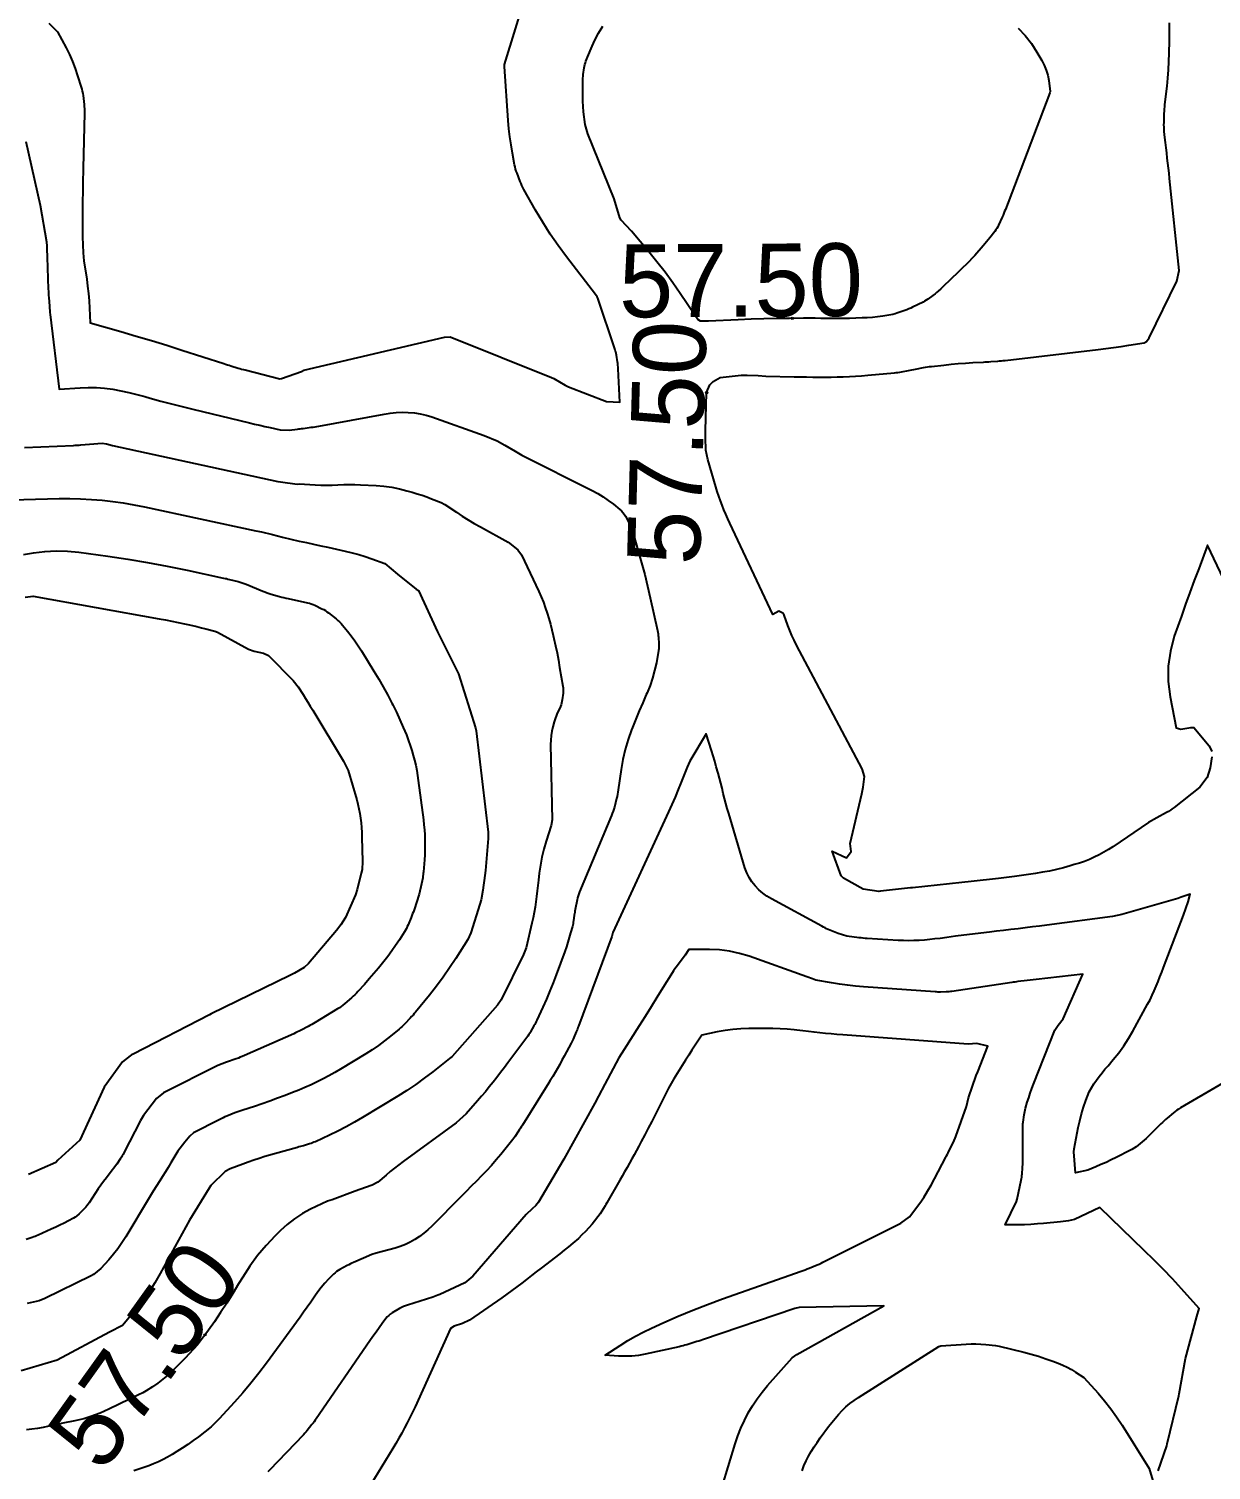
# Model space of a CAD drawing. Header units: inches. Extents: x 179221 to 180407, y 654181 to 655021.
# Drawn here: x 179903.61 to 179916.58, y 654474.97 to 654490.79 of the extents above; entities that cross this region are included whole.
import ezdxf
from ezdxf.enums import TextEntityAlignment as Align

# ---------------------------------------------------------------- set-up
doc = ezdxf.new("R2010")
doc.units = ezdxf.units.IN
doc.header["$MEASUREMENT"] = 0
doc.layers.add('1506', color=42, linetype='Continuous')
doc.layers.add('1507', color=32, linetype='Continuous')
doc.styles.add('MAVAT_HEBTXT', font='HEBTXT.shx')

# ---------------------------------------------------------------- blocks, each defined once
blk = doc.blocks.new('1507')
at = {"lineweight": 0}
blk.add_circle((0, 0), 0.025, dxfattribs=at)
at = {"lineweight": 0, "style": 'MAVAT_HEBTXT'}
blk.add_attdef('HEIGHT', text='', height=2, dxfattribs=at).set_placement((0, 0), align=Align.MIDDLE)

msp = doc.modelspace()

# ---------------------------------------------------------------- linework, layer by layer
at = {"layer": '1506', "lineweight": -3}
for points, elevation in [([(179903.826, 654490.85), (179903.921, 654490.755), (179904.016, 654490.58), (179904.051, 654490.505), (179904.084, 654490.428), (179904.113, 654490.351), (179904.14, 654490.272), (179904.18, 654490.148), (179904.187, 654490.125), (179904.193, 654490.101), (179904.197, 654490.078), (179904.201, 654490.054), (179904.212, 654489.958), (179904.214, 654489.934), (179904.216, 654489.91), (179904.217, 654489.886), (179904.217, 654489.862), (179904.203, 654489.258), (179904.202, 654489.202), (179904.2, 654489.145), (179904.199, 654489.088), (179904.198, 654489.031), (179904.197, 654488.974), (179904.196, 654488.917), (179904.196, 654488.861), (179904.196, 654488.804), (179904.195, 654488.572), (179904.195, 654488.555), (179904.195, 654488.538), (179904.196, 654488.52), (179904.196, 654488.503), (179904.201, 654488.329), (179904.211, 654488.242), (179904.241, 654488.041), (179904.251, 654487.961), (179904.26, 654487.881), (179904.267, 654487.801), (179904.272, 654487.721), (179904.28, 654487.56), (179904.616, 654487.464), (179904.784, 654487.415), (179904.952, 654487.365), (179905.119, 654487.313), (179905.285, 654487.26), (179905.747, 654487.112), (179905.766, 654487.106), (179905.785, 654487.1), (179905.805, 654487.094), (179905.824, 654487.088), (179905.902, 654487.064), (179905.922, 654487.059), (179905.941, 654487.053), (179905.961, 654487.048), (179905.98, 654487.043), (179906.361, 654486.946), (179906.377, 654486.95), (179906.597, 654487.027), (179906.624, 654487.039), (179908.168, 654487.404), (179908.229, 654487.406), (179909.342, 654486.96), (179909.366, 654486.949), (179909.492, 654486.874), (179909.528, 654486.859), (179909.945, 654486.696), (179910.09, 654486.69), (179910.073, 654487.056), (179910.072, 654487.075), (179910.071, 654487.094), (179910.068, 654487.112), (179910.066, 654487.13), (179910.053, 654487.204), (179910.05, 654487.222), (179910.046, 654487.24), (179910.041, 654487.258), (179910.035, 654487.276), (179909.85, 654487.83), (179909.843, 654487.846), (179909.825, 654487.872), (179909.506, 654488.285), (179909.414, 654488.408), (179909.327, 654488.534), (179909.245, 654488.664), (179909.166, 654488.797), (179909.039, 654489.023), (179909.028, 654489.044), (179909.017, 654489.066), (179909.007, 654489.088), (179908.998, 654489.111), (179908.963, 654489.202), (179908.955, 654489.225), (179908.948, 654489.248), (179908.942, 654489.272), (179908.937, 654489.295), (179908.913, 654489.424), (179908.898, 654489.513), (179908.885, 654489.602), (179908.875, 654489.691), (179908.867, 654489.781), (179908.824, 654490.373), (179908.827, 654490.395), (179909.069, 654491.181)], 57), ([(179903.56, 654486.19), (179904.096, 654486.215), (179904.116, 654486.216), (179904.137, 654486.217), (179904.157, 654486.218), (179904.177, 654486.22), (179904.271, 654486.227), (179904.41, 654486.238), (179904.46, 654486.232), (179904.524, 654486.213), (179906.338, 654485.818), (179906.369, 654485.813), (179906.552, 654485.789), (179906.572, 654485.791), (179906.749, 654485.781), (179906.812, 654485.778), (179906.874, 654485.777), (179906.936, 654485.778), (179906.998, 654485.781), (179907.061, 654485.784), (179907.123, 654485.785), (179907.185, 654485.784), (179907.247, 654485.782), (179907.417, 654485.773), (179907.503, 654485.766), (179907.588, 654485.755), (179907.672, 654485.738), (179907.755, 654485.717), (179907.814, 654485.7), (179907.867, 654485.684), (179907.921, 654485.667), (179907.973, 654485.649), (179908.026, 654485.629), (179908.13, 654485.589), (179908.17, 654485.565), (179908.299, 654485.48), (179908.363, 654485.439), (179908.428, 654485.398), (179908.494, 654485.359), (179908.561, 654485.322), (179908.865, 654485.154), (179908.973, 654485.068), (179909.014, 654485.014), (179909.202, 654484.612), (179909.228, 654484.554), (179909.252, 654484.495), (179909.273, 654484.435), (179909.293, 654484.374), (179909.312, 654484.313), (179909.329, 654484.252), (179909.345, 654484.19), (179909.36, 654484.128), (179909.368, 654484.095), (179909.385, 654484.016), (179909.402, 654483.937), (179909.417, 654483.858), (179909.431, 654483.778), (179909.466, 654483.571), (179909.468, 654483.552), (179909.47, 654483.534), (179909.469, 654483.515), (179909.468, 654483.496), (179909.459, 654483.421), (179909.456, 654483.403), (179909.452, 654483.385), (179909.446, 654483.367), (179909.44, 654483.35), (179909.401, 654483.264), (179909.393, 654483.243), (179909.385, 654483.223), (179909.378, 654483.202), (179909.371, 654483.181), (179909.356, 654483.127), (179909.345, 654483.078), (179909.337, 654483.029), (179909.333, 654482.98), (179909.332, 654482.93), (179909.35, 654482.105), (179909.337, 654482.042), (179909.283, 654481.869), (179909.258, 654481.783), (179909.237, 654481.695), (179909.221, 654481.607), (179909.207, 654481.518), (179909.198, 654481.442), (179909.191, 654481.383), (179909.184, 654481.324), (179909.177, 654481.265), (179909.169, 654481.205), (179909.161, 654481.146), (179909.152, 654481.088), (179909.14, 654481.029), (179909.127, 654480.971), (179909.063, 654480.7), (179909.036, 654480.626), (179908.79, 654480.13), (179908.75, 654480.07), (179908.25, 654479.507), (179908.224, 654479.485), (179908.04, 654479.339), (179907.946, 654479.268), (179907.851, 654479.199), (179907.753, 654479.134), (179907.654, 654479.072), (179907.267, 654478.837), (179907.179, 654478.786), (179907.089, 654478.736), (179906.998, 654478.689), (179906.906, 654478.644), (179906.751, 654478.572), (179906.735, 654478.565), (179906.719, 654478.558), (179906.703, 654478.552), (179906.686, 654478.547), (179906.62, 654478.528), (179906.603, 654478.523), (179906.586, 654478.519), (179906.57, 654478.514), (179906.553, 654478.509), (179906.196, 654478.408), (179906.135, 654478.389), (179906.074, 654478.37), (179906.013, 654478.349), (179905.953, 654478.327), (179905.814, 654478.274), (179905.76, 654478.245), (179905.604, 654478.091), (179905.584, 654478.062), (179905.371, 654477.712), (179905.048, 654477.124), (179904.988, 654477.022), (179904.925, 654476.923), (179904.857, 654476.828), (179904.784, 654476.735), (179904.635, 654476.553), (179904.49, 654476.48), (179903.916, 654476.175), (179903.521, 654476.056)], 58), ([(179903.289, 654485.612), (179903.94, 654485.63), (179904.058, 654485.631), (179904.175, 654485.629), (179904.293, 654485.622), (179904.41, 654485.613), (179904.527, 654485.599), (179904.643, 654485.583), (179904.759, 654485.562), (179904.875, 654485.539), (179906.097, 654485.277), (179906.158, 654485.266), (179906.281, 654485.235), (179906.389, 654485.206), (179906.574, 654485.165), (179906.652, 654485.148), (179906.731, 654485.131), (179906.81, 654485.114), (179906.888, 654485.097), (179907.079, 654485.055), (179907.153, 654485.037), (179907.226, 654485.017), (179907.298, 654484.994), (179907.369, 654484.97), (179907.512, 654484.918), (179907.65, 654484.8), (179907.855, 654484.636), (179907.882, 654484.622), (179908.09, 654484.17), (179908.31, 654483.73), (179908.32, 654483.709), (179908.507, 654483.116), (179908.515, 654483.083), (179908.646, 654481.971), (179908.648, 654481.9), (179908.616, 654481.548), (179908.61, 654481.494), (179908.604, 654481.44), (179908.596, 654481.386), (179908.588, 654481.333), (179908.569, 654481.225), (179908.555, 654481.179), (179908.457, 654480.865), (179908.424, 654480.792), (179908.291, 654480.582), (179908.223, 654480.479), (179908.153, 654480.378), (179908.079, 654480.279), (179908.002, 654480.181), (179907.85, 654479.995), (179907.836, 654479.978), (179907.822, 654479.962), (179907.807, 654479.945), (179907.792, 654479.929), (179907.733, 654479.866), (179907.718, 654479.851), (179907.702, 654479.836), (179907.686, 654479.821), (179907.669, 654479.807), (179907.574, 654479.729), (179907.509, 654479.678), (179907.442, 654479.629), (179907.373, 654479.582), (179907.303, 654479.537), (179907.027, 654479.369), (179906.964, 654479.332), (179906.9, 654479.296), (179906.835, 654479.261), (179906.77, 654479.228), (179906.703, 654479.197), (179906.636, 654479.167), (179906.568, 654479.138), (179906.5, 654479.111), (179906.42, 654479.08), (179906.336, 654479.048), (179906.252, 654479.017), (179906.167, 654478.988), (179906.082, 654478.96), (179905.956, 654478.919), (179905.934, 654478.912), (179905.912, 654478.904), (179905.89, 654478.896), (179905.868, 654478.887), (179905.78, 654478.852), (179905.758, 654478.843), (179905.737, 654478.834), (179905.715, 654478.824), (179905.694, 654478.813), (179905.412, 654478.67), (179905.372, 654478.633), (179905.318, 654478.566), (179905.243, 654478.467), (179905.165, 654478.34), (179905.135, 654478.29), (179905.105, 654478.24), (179905.074, 654478.191), (179905.043, 654478.142), (179904.971, 654478.03), (179904.914, 654477.939), (179904.67, 654477.527), (179904.628, 654477.461), (179904.584, 654477.397), (179904.536, 654477.336), (179904.485, 654477.276), (179904.398, 654477.179), (179904.315, 654477.115), (179904.292, 654477.1), (179903.782, 654476.852), (179903.72, 654476.826), (179903.587, 654476.795)], 58.5), ([(179903.549, 654485.016), (179903.656, 654485.035), (179903.781, 654485.051), (179903.905, 654485.059), (179904.03, 654485.055), (179904.155, 654485.043), (179904.473, 654484.998), (179904.692, 654484.965), (179904.909, 654484.928), (179905.126, 654484.888), (179905.343, 654484.844), (179905.742, 654484.759), (179905.759, 654484.755), (179905.775, 654484.752), (179905.791, 654484.748), (179905.807, 654484.744), (179905.904, 654484.722), (179905.99, 654484.692), (179906.175, 654484.615), (179906.197, 654484.606), (179906.22, 654484.597), (179906.242, 654484.59), (179906.266, 654484.583), (179906.358, 654484.556), (179906.382, 654484.55), (179906.405, 654484.544), (179906.429, 654484.538), (179906.452, 654484.533), (179906.664, 654484.488), (179906.685, 654484.483), (179906.705, 654484.477), (179906.725, 654484.469), (179906.745, 654484.46), (179906.823, 654484.422), (179906.842, 654484.412), (179906.86, 654484.401), (179906.878, 654484.389), (179906.896, 654484.376), (179906.978, 654484.31), (179906.997, 654484.294), (179907.015, 654484.277), (179907.032, 654484.26), (179907.049, 654484.241), (179907.102, 654484.177), (179907.143, 654484.124), (179907.183, 654484.071), (179907.22, 654484.016), (179907.256, 654483.96), (179907.393, 654483.737), (179907.445, 654483.65), (179907.495, 654483.563), (179907.544, 654483.474), (179907.591, 654483.385), (179907.6, 654483.367), (179907.641, 654483.286), (179907.679, 654483.204), (179907.715, 654483.12), (179907.749, 654483.036), (179907.773, 654482.972), (179907.792, 654482.919), (179907.81, 654482.866), (179907.825, 654482.812), (179907.839, 654482.758), (179907.851, 654482.703), (179907.862, 654482.648), (179907.872, 654482.593), (179907.88, 654482.537), (179907.936, 654482.105), (179907.942, 654482.05), (179907.947, 654481.995), (179907.951, 654481.94), (179907.953, 654481.885), (179907.953, 654481.829), (179907.953, 654481.774), (179907.95, 654481.719), (179907.947, 654481.664), (179907.936, 654481.533), (179907.935, 654481.517), (179907.933, 654481.501), (179907.93, 654481.485), (179907.928, 654481.469), (179907.915, 654481.402), (179907.889, 654481.288), (179907.833, 654481.116), (179907.826, 654481.096), (179907.818, 654481.075), (179907.81, 654481.054), (179907.802, 654481.034), (179907.768, 654480.953), (179907.759, 654480.933), (179907.749, 654480.913), (179907.739, 654480.894), (179907.727, 654480.875), (179907.672, 654480.788), (179907.631, 654480.726), (179907.589, 654480.666), (179907.546, 654480.606), (179907.501, 654480.548), (179907.443, 654480.477), (179907.393, 654480.417), (179907.342, 654480.358), (179907.289, 654480.299), (179907.217, 654480.22), (179907.2, 654480.202), (179907.183, 654480.185), (179907.165, 654480.168), (179907.146, 654480.151), (179907.072, 654480.087), (179907.053, 654480.071), (179907.034, 654480.056), (179907.014, 654480.042), (179906.993, 654480.029), (179906.749, 654479.881), (179906.73, 654479.87), (179906.711, 654479.859), (179906.691, 654479.848), (179906.672, 654479.838), (179906.593, 654479.796), (179906.574, 654479.786), (179906.554, 654479.776), (179906.534, 654479.767), (179906.514, 654479.757), (179905.971, 654479.517), (179905.949, 654479.508), (179905.927, 654479.499), (179905.906, 654479.49), (179905.883, 654479.482), (179905.774, 654479.443), (179905.681, 654479.407), (179905.085, 654479.107), (179905.007, 654479.045), (179904.865, 654478.86), (179904.83, 654478.803), (179904.648, 654478.448), (179904.64, 654478.432), (179904.631, 654478.416), (179904.622, 654478.401), (179904.612, 654478.386), (179904.572, 654478.325), (179904.488, 654478.216), (179904.457, 654478.177), (179904.426, 654478.136), (179904.396, 654478.095), (179904.368, 654478.053), (179904.268, 654477.902), (179904.256, 654477.885), (179904.244, 654477.869), (179904.231, 654477.854), (179904.16, 654477.781), (179904.13, 654477.755), (179904.113, 654477.743), (179904.096, 654477.733), (179904.04, 654477.703), (179903.994, 654477.679), (179903.947, 654477.656), (179903.901, 654477.634), (179903.853, 654477.612), (179903.708, 654477.546), (179903.692, 654477.539), (179903.676, 654477.533), (179903.66, 654477.527), (179903.644, 654477.521), (179903.578, 654477.499)], 59), ([(179903.565, 654484.547), (179903.653, 654484.559), (179905.036, 654484.312), (179905.105, 654484.299), (179905.175, 654484.286), (179905.244, 654484.271), (179905.313, 654484.257), (179905.352, 654484.248), (179905.402, 654484.237), (179905.451, 654484.225), (179905.501, 654484.213), (179905.55, 654484.201), (179905.649, 654484.175), (179905.676, 654484.163), (179906.017, 654483.979), (179906.08, 654483.957), (179906.182, 654483.933), (179906.235, 654483.907), (179906.506, 654483.633), (179906.561, 654483.564), (179906.615, 654483.48), (179906.642, 654483.437), (179906.669, 654483.395), (179906.695, 654483.353), (179906.721, 654483.31), (179907.06, 654482.75), (179907.111, 654482.646), (179907.205, 654482.326), (179907.218, 654482.276), (179907.229, 654482.225), (179907.239, 654482.174), (179907.247, 654482.122), (179907.253, 654482.071), (179907.258, 654482.019), (179907.261, 654481.967), (179907.262, 654481.915), (179907.266, 654481.649), (179907.264, 654481.561), (179907.253, 654481.52), (179907.21, 654481.341), (179907.19, 654481.281), (179907.08, 654481.033), (179907.031, 654480.951), (179906.984, 654480.89), (179906.675, 654480.526), (179906.627, 654480.483), (179906.521, 654480.42), (179906.47, 654480.396), (179905.607, 654479.974), (179905.59, 654479.965), (179904.75, 654479.533), (179904.734, 654479.525), (179904.718, 654479.515), (179904.633, 654479.447), (179904.434, 654479.172), (179904.166, 654478.589), (179903.924, 654478.37), (179903.902, 654478.343), (179903.601, 654478.213)], 59.5), ([(179917.462, 654479.652), (179916.243, 654478.943), (179916.223, 654478.93), (179916.204, 654478.918), (179916.185, 654478.904), (179916.167, 654478.889), (179916.096, 654478.829), (179916.079, 654478.814), (179916.062, 654478.799), (179916.045, 654478.783), (179916.028, 654478.767), (179915.868, 654478.607), (179915.756, 654478.516), (179915.711, 654478.487), (179915.695, 654478.478), (179915.537, 654478.399), (179915.482, 654478.372), (179915.427, 654478.345), (179915.371, 654478.321), (179915.314, 654478.297), (179915.227, 654478.261), (179915.09, 654478.23), (179915.074, 654478.46), (179915.078, 654478.494), (179915.122, 654478.727), (179915.138, 654478.802), (179915.157, 654478.877), (179915.18, 654478.95), (179915.205, 654479.023), (179915.224, 654479.072), (179915.243, 654479.119), (179915.266, 654479.164), (179915.292, 654479.207), (179915.32, 654479.248), (179915.351, 654479.289), (179915.383, 654479.328), (179915.415, 654479.367), (179915.448, 654479.406), (179915.506, 654479.474), (179915.566, 654479.547), (179915.623, 654479.624), (179915.674, 654479.703), (179915.722, 654479.785), (179915.883, 654480.081), (179915.909, 654480.13), (179915.933, 654480.179), (179915.956, 654480.229), (179915.977, 654480.279), (179915.998, 654480.33), (179916.018, 654480.381), (179916.038, 654480.433), (179916.058, 654480.484), (179916.277, 654481.058), (179916.326, 654481.204), (179916.35, 654481.29), (179916.249, 654481.255), (179916.216, 654481.243), (179915.599, 654481.067), (179915.497, 654481.042), (179914.775, 654480.948), (179914.697, 654480.939), (179914.618, 654480.929), (179914.539, 654480.919), (179914.461, 654480.909), (179914.382, 654480.9), (179914.303, 654480.89), (179914.225, 654480.881), (179914.146, 654480.872), (179914.054, 654480.862), (179913.96, 654480.85), (179913.867, 654480.839), (179913.773, 654480.827), (179913.679, 654480.814), (179913.606, 654480.804), (179913.549, 654480.797), (179913.492, 654480.79), (179913.434, 654480.785), (179913.377, 654480.781), (179913.319, 654480.779), (179913.261, 654480.778), (179913.204, 654480.779), (179913.146, 654480.782), (179912.807, 654480.802), (179912.784, 654480.803), (179912.762, 654480.805), (179912.739, 654480.808), (179912.716, 654480.81), (179912.581, 654480.829), (179912.486, 654480.858), (179912.378, 654480.902), (179912.36, 654480.91), (179912.343, 654480.918), (179912.325, 654480.927), (179912.308, 654480.936), (179911.755, 654481.236), (179911.706, 654481.266), (179911.659, 654481.3), (179911.616, 654481.338), (179911.575, 654481.379), (179911.54, 654481.424), (179911.509, 654481.472), (179911.484, 654481.523), (179911.464, 654481.577), (179911.286, 654482.174), (179911.27, 654482.229), (179911.255, 654482.284), (179911.24, 654482.34), (179911.227, 654482.395), (179911.213, 654482.451), (179911.199, 654482.506), (179911.185, 654482.562), (179911.17, 654482.617), (179911.15, 654482.687), (179911.133, 654482.747), (179911.115, 654482.806), (179911.097, 654482.866), (179911.04, 654483.05), (179910.859, 654482.747), (179910.831, 654482.684), (179910.766, 654482.519), (179910.733, 654482.437), (179910.699, 654482.355), (179910.663, 654482.274), (179910.627, 654482.194), (179910.013, 654480.869), (179910.01, 654480.853), (179910.004, 654480.824), (179909.637, 654479.84), (179909.631, 654479.824), (179909.625, 654479.808), (179909.619, 654479.793), (179909.612, 654479.777), (179909.586, 654479.714), (179909.58, 654479.698), (179909.572, 654479.682), (179909.565, 654479.667), (179909.557, 654479.652), (179909.481, 654479.509), (179909.456, 654479.465), (179909.432, 654479.42), (179909.406, 654479.376), (179909.381, 654479.332), (179909.355, 654479.288), (179909.328, 654479.245), (179909.302, 654479.201), (179909.275, 654479.158), (179909.022, 654478.752), (179909.012, 654478.737), (179909.002, 654478.721), (179908.991, 654478.705), (179908.981, 654478.689), (179908.94, 654478.626), (179908.93, 654478.611), (179908.919, 654478.596), (179908.786, 654478.431), (179908.735, 654478.371), (179908.682, 654478.311), (179908.628, 654478.253), (179908.573, 654478.196), (179908.517, 654478.139), (179908.461, 654478.083), (179908.405, 654478.026), (179908.349, 654477.97), (179908.029, 654477.646), (179907.986, 654477.606), (179907.94, 654477.567), (179907.892, 654477.532), (179907.843, 654477.499), (179907.791, 654477.47), (179907.738, 654477.444), (179907.682, 654477.423), (179907.626, 654477.404), (179907.418, 654477.347), (179907.37, 654477.332), (179907.277, 654477.294), (179907.17, 654477.246), (179907.152, 654477.238), (179907.135, 654477.23), (179907.117, 654477.221), (179907.1, 654477.212), (179907.019, 654477.169), (179907, 654477.159), (179906.983, 654477.146), (179906.966, 654477.133), (179906.95, 654477.118), (179906.896, 654477.063), (179906.855, 654477.018), (179906.815, 654476.972), (179906.778, 654476.924), (179906.743, 654476.875), (179906.699, 654476.81), (179906.661, 654476.755), (179906.622, 654476.7), (179906.583, 654476.646), (179906.213, 654476.142), (179906.129, 654476.031), (179906.043, 654475.922), (179905.953, 654475.816), (179905.862, 654475.712), (179905.696, 654475.529), (179905.607, 654475.442), (179905.468, 654475.333), (179905.41, 654475.291), (179905.35, 654475.249), (179905.29, 654475.209), (179905.229, 654475.17), (179905.178, 654475.139), (179905.129, 654475.111), (179905.079, 654475.083), (179905.028, 654475.059), (179904.976, 654475.035), (179904.923, 654475.014), (179904.869, 654474.994), (179904.815, 654474.977), (179904.76, 654474.96)], 57), ([(179916, 654474.958), (179916.092, 654475.235), (179916.097, 654475.256), (179916.225, 654475.782), (179916.228, 654475.803), (179916.297, 654476.191), (179916.424, 654476.654), (179916.45, 654476.74), (179916.253, 654476.957), (179916.154, 654477.065), (179916.053, 654477.171), (179915.95, 654477.276), (179915.846, 654477.379), (179915.36, 654477.85), (179915.08, 654477.718), (179915.015, 654477.702), (179914.928, 654477.694), (179914.742, 654477.675), (179914.673, 654477.669), (179914.603, 654477.664), (179914.533, 654477.661), (179914.464, 654477.66), (179914.32, 654477.66), (179914.444, 654477.914), (179914.451, 654477.942), (179914.495, 654478.151), (179914.499, 654478.168), (179914.501, 654478.184), (179914.503, 654478.201), (179914.505, 654478.218), (179914.51, 654478.285), (179914.511, 654478.302), (179914.512, 654478.319), (179914.512, 654478.336), (179914.513, 654478.353), (179914.512, 654478.709), (179914.512, 654478.729), (179914.513, 654478.748), (179914.515, 654478.768), (179914.517, 654478.787), (179914.527, 654478.865), (179914.53, 654478.884), (179914.534, 654478.903), (179914.538, 654478.922), (179914.543, 654478.941), (179914.562, 654479.005), (179914.578, 654479.055), (179914.594, 654479.105), (179914.612, 654479.155), (179914.631, 654479.204), (179914.864, 654479.796), (179914.902, 654479.85), (179914.956, 654479.92), (179915.17, 654480.41), (179914.661, 654480.353), (179914.562, 654480.342), (179914.46, 654480.329), (179914.443, 654480.327), (179914.426, 654480.324), (179914.409, 654480.322), (179914.392, 654480.319), (179913.733, 654480.221), (179913.718, 654480.219), (179913.703, 654480.218), (179913.687, 654480.216), (179913.672, 654480.216), (179913.611, 654480.214), (179913.596, 654480.214), (179913.581, 654480.214), (179913.566, 654480.215), (179913.551, 654480.216), (179912.764, 654480.273), (179912.676, 654480.28), (179912.589, 654480.29), (179912.502, 654480.302), (179912.415, 654480.315), (179912.242, 654480.345), (179912.204, 654480.36), (179912.143, 654480.383), (179911.511, 654480.607), (179911.404, 654480.639), (179911.296, 654480.663), (179911.186, 654480.676), (179911.075, 654480.681), (179910.85, 654480.68), (179910.809, 654480.621), (179910.723, 654480.507), (179910.709, 654480.487), (179910.695, 654480.468), (179910.682, 654480.448), (179910.669, 654480.428), (179910.564, 654480.26), (179910.499, 654480.155), (179910.434, 654480.051), (179910.368, 654479.947), (179910.303, 654479.843), (179910.14, 654479.584), (179910.082, 654479.494), (179909.926, 654479.202), (179909.856, 654479.07), (179909.818, 654478.996), (179909.476, 654478.381), (179909.431, 654478.299), (179909.199, 654477.907), (179909.171, 654477.871), (179909.131, 654477.834), (179909.065, 654477.773), (179908.479, 654477.097), (179908.392, 654477.022), (179908.115, 654476.896), (179908.096, 654476.889), (179908.077, 654476.881), (179908.058, 654476.874), (179908.038, 654476.867), (179907.76, 654476.778), (179907.738, 654476.77), (179907.716, 654476.762), (179907.695, 654476.751), (179907.675, 654476.74), (179907.593, 654476.693), (179907.573, 654476.68), (179907.555, 654476.666), (179907.539, 654476.649), (179907.524, 654476.631), (179907.484, 654476.576), (179907.45, 654476.529), (179907.416, 654476.482), (179907.382, 654476.434), (179907.349, 654476.387), (179906.761, 654475.531), (179906.75, 654475.514), (179906.738, 654475.498), (179906.725, 654475.482), (179906.713, 654475.466), (179906.662, 654475.402), (179906.649, 654475.387), (179906.635, 654475.371), (179906.622, 654475.356), (179906.247, 654474.967), (179906.23, 654474.949)], 56.5), ([(179911.849, 654479.812), (179911.772, 654479.815), (179911.693, 654479.815), (179911.507, 654479.813), (179911.42, 654479.81), (179911.333, 654479.803), (179911.247, 654479.791), (179911.161, 654479.776), (179910.99, 654479.74), (179910.918, 654479.63), (179910.882, 654479.575), (179910.847, 654479.52), (179910.811, 654479.465), (179910.777, 654479.409), (179910.684, 654479.261), (179910.627, 654479.159), (179910.478, 654478.865), (179910.441, 654478.792), (179910.403, 654478.719), (179910.365, 654478.646), (179910.327, 654478.573), (179910.301, 654478.523), (179910.275, 654478.476), (179910.25, 654478.429), (179910.224, 654478.382), (179910.197, 654478.335), (179910.171, 654478.288), (179910.144, 654478.242), (179910.117, 654478.195), (179910.091, 654478.149), (179909.948, 654477.9), (179909.939, 654477.884), (179909.93, 654477.869), (179909.874, 654477.78), (179909.786, 654477.667), (179909.751, 654477.626), (179909.714, 654477.586), (179909.676, 654477.548), (179909.636, 654477.511), (179909.577, 654477.459), (179909.529, 654477.419), (179909.481, 654477.38), (179909.432, 654477.342), (179909.228, 654477.185), (179909.175, 654477.143), (179909.121, 654477.102), (179909.068, 654477.06), (179909.015, 654477.019), (179908.961, 654476.978), (179908.908, 654476.937), (179908.853, 654476.897), (179908.798, 654476.858), (179908.443, 654476.612), (179908.366, 654476.578), (179908.273, 654476.547), (179908.232, 654476.522), (179907.844, 654475.663), (179907.816, 654475.604), (179907.788, 654475.545), (179907.759, 654475.487), (179907.729, 654475.43), (179907.698, 654475.373), (179907.667, 654475.316), (179907.634, 654475.26), (179907.601, 654475.205), (179907.277, 654474.677)], 56), ([(179911.141, 654474.547), (179911.357, 654475.255), (179911.387, 654475.343), (179911.42, 654475.428), (179911.458, 654475.512), (179911.5, 654475.594), (179911.547, 654475.674), (179911.597, 654475.751), (179911.653, 654475.824), (179911.712, 654475.895), (179911.984, 654476.198), (179912.032, 654476.235), (179912.99, 654476.77), (179912.058, 654476.752), (179912.011, 654476.742), (179911, 654476.398), (179910.979, 654476.391), (179910.958, 654476.384), (179910.936, 654476.377), (179910.915, 654476.37), (179910.828, 654476.344), (179910.806, 654476.338), (179910.785, 654476.332), (179910.763, 654476.327), (179910.741, 654476.321), (179910.368, 654476.239), (179910.296, 654476.226), (179910.224, 654476.218), (179910.151, 654476.216), (179910.077, 654476.219), (179909.93, 654476.23), (179910.094, 654476.336), (179910.178, 654476.388), (179910.262, 654476.436), (179910.349, 654476.481), (179910.437, 654476.524), (179910.574, 654476.587), (179910.733, 654476.657), (179910.893, 654476.724), (179911.054, 654476.786), (179911.217, 654476.846), (179912.08, 654477.15), (179912.103, 654477.158), (179912.125, 654477.166), (179912.147, 654477.175), (179912.168, 654477.184), (179912.256, 654477.22), (179912.277, 654477.229), (179912.299, 654477.239), (179912.32, 654477.249), (179912.341, 654477.259), (179913.174, 654477.677), (179913.271, 654477.747), (179913.384, 654477.896), (179913.427, 654477.961), (179913.469, 654478.028), (179913.508, 654478.096), (179913.545, 654478.165), (179913.668, 654478.401), (179913.676, 654478.417), (179913.685, 654478.434), (179913.693, 654478.45), (179913.702, 654478.467), (179913.753, 654478.567), (179913.779, 654478.63), (179913.895, 654478.958), (179913.919, 654479.052), (179914.003, 654479.3), (179914.019, 654479.339), (179914.13, 654479.62), (179914.008, 654479.651), (179913.914, 654479.644), (179912.537, 654479.744), (179912.474, 654479.749), (179912.411, 654479.755), (179912.348, 654479.761), (179912.286, 654479.768), (179912.223, 654479.775), (179912.16, 654479.783), (179912.098, 654479.79), (179912.035, 654479.797), (179912.005, 654479.8), (179911.927, 654479.807), (179911.849, 654479.812)], 56), ([(179912.091, 654474.96), (179912.111, 654475.015), (179912.135, 654475.069), (179912.161, 654475.122), (179912.191, 654475.173), (179912.222, 654475.223), (179912.255, 654475.272), (179912.289, 654475.32), (179912.382, 654475.444), (179912.418, 654475.49), (179912.454, 654475.534), (179912.492, 654475.578), (179912.532, 654475.62), (179912.573, 654475.66), (179912.616, 654475.698), (179912.662, 654475.732), (179912.709, 654475.765), (179913.593, 654476.323), (179913.613, 654476.33), (179913.891, 654476.351), (179913.945, 654476.353), (179913.999, 654476.354), (179914.053, 654476.351), (179914.107, 654476.347), (179914.214, 654476.335), (179914.252, 654476.329), (179914.523, 654476.262), (179914.604, 654476.24), (179914.685, 654476.217), (179914.765, 654476.19), (179914.844, 654476.162), (179914.901, 654476.14), (179914.951, 654476.12), (179914.999, 654476.097), (179915.046, 654476.071), (179915.092, 654476.043), (179915.182, 654475.984), (179915.34, 654475.812), (179915.41, 654475.727), (179915.478, 654475.641), (179915.541, 654475.551), (179915.602, 654475.46), (179915.898, 654474.986), (179915.94, 654474.85)], 56.5)]:
    msp.add_lwpolyline(points, dxfattribs=dict(at, elevation=elevation))
at = {"layer": '1507', "lineweight": -3, "elevation": 57.5}
for points in [[(179914.464, 654490.795), (179914.54, 654490.714), (179914.607, 654490.625), (179914.668, 654490.532), (179914.721, 654490.441), (179914.748, 654490.388), (179914.771, 654490.333), (179914.787, 654490.277), (179914.799, 654490.218), (179914.815, 654490.1), (179914.81, 654490.083), (179914.77, 654489.98), (179914.322, 654488.805), (179914.313, 654488.784), (179914.305, 654488.762), (179914.296, 654488.741), (179914.287, 654488.72), (179914.247, 654488.632), (179914.238, 654488.614), (179914.228, 654488.597), (179914.218, 654488.58), (179914.206, 654488.564), (179914.151, 654488.492), (179914.077, 654488.404), (179913.987, 654488.3), (179913.892, 654488.201), (179913.855, 654488.166), (179913.819, 654488.13), (179913.783, 654488.095), (179913.746, 654488.06), (179913.613, 654487.933), (179913.583, 654487.906), (179913.567, 654487.893), (179913.551, 654487.88), (179913.487, 654487.831), (179913.47, 654487.819), (179913.453, 654487.807), (179913.436, 654487.797), (179913.418, 654487.788), (179913.304, 654487.731), (179913.283, 654487.721), (179913.262, 654487.712), (179913.241, 654487.703), (179913.219, 654487.696), (179913.132, 654487.666), (179913.111, 654487.659), (179913.088, 654487.653), (179913.066, 654487.648), (179913.044, 654487.644), (179912.976, 654487.634), (179912.92, 654487.626), (179912.863, 654487.62), (179912.806, 654487.615), (179912.749, 654487.613), (179912.612, 654487.608), (179912.549, 654487.607), (179912.486, 654487.606), (179912.423, 654487.606), (179912.359, 654487.608), (179912.296, 654487.609), (179912.233, 654487.61), (179912.17, 654487.61), (179912.107, 654487.61), (179911.952, 654487.609), (179911.812, 654487.608), (179911.671, 654487.605), (179911.531, 654487.6), (179911.39, 654487.594), (179911.064, 654487.578), (179910.975, 654487.579), (179910.948, 654487.597), (179910.915, 654487.644), (179910.754, 654487.882), (179910.672, 654488), (179910.587, 654488.116), (179910.499, 654488.229), (179910.408, 654488.341), (179910.218, 654488.566), (179910.106, 654488.688), (179910.091, 654488.711), (179910.03, 654488.92), (179909.739, 654489.636), (179909.71, 654489.737), (179909.694, 654489.877), (179909.69, 654489.934), (179909.687, 654489.992), (179909.685, 654490.049), (179909.685, 654490.107), (179909.685, 654490.209), (179909.685, 654490.228), (179909.686, 654490.247), (179909.688, 654490.266), (179909.69, 654490.284), (179909.701, 654490.36), (179909.704, 654490.378), (179909.708, 654490.397), (179909.714, 654490.415), (179909.72, 654490.432), (179909.776, 654490.571), (179909.814, 654490.656), (179909.856, 654490.739), (179909.905, 654490.817)], [(179916.587, 654482.795), (179916.568, 654482.676), (179916.535, 654482.571), (179916.456, 654482.464), (179916.173, 654482.239), (179916.153, 654482.225), (179916.132, 654482.211), (179916.111, 654482.198), (179916.09, 654482.185), (179915.982, 654482.125), (179915.891, 654482.075), (179915.502, 654481.81), (179915.453, 654481.778), (179915.403, 654481.748), (179915.351, 654481.72), (179915.298, 654481.694), (179915.244, 654481.671), (179915.19, 654481.649), (179915.134, 654481.63), (179915.078, 654481.613), (179915.033, 654481.599), (179914.958, 654481.579), (179914.882, 654481.56), (179914.806, 654481.543), (179914.729, 654481.529), (179914.652, 654481.516), (179914.575, 654481.504), (179914.498, 654481.493), (179914.421, 654481.483), (179914.246, 654481.462), (179914.146, 654481.45), (179914.046, 654481.439), (179913.946, 654481.428), (179913.845, 654481.417), (179913.302, 654481.36), (179913.282, 654481.357), (179912.951, 654481.32), (179912.933, 654481.319), (179912.762, 654481.345), (179912.547, 654481.464), (179912.521, 654481.491), (179912.42, 654481.76), (179912.58, 654481.689), (179912.629, 654481.758), (179912.62, 654481.846), (179912.746, 654482.39), (179912.751, 654482.409), (179912.755, 654482.428), (179912.758, 654482.446), (179912.761, 654482.465), (179912.776, 654482.579), (179912.75, 654482.664), (179912.03, 654484.022), (179912.004, 654484.075), (179911.978, 654484.128), (179911.956, 654484.183), (179911.934, 654484.238), (179911.894, 654484.35), (179911.881, 654484.374), (179911.836, 654484.394), (179911.77, 654484.36), (179911.299, 654485.36), (179911.277, 654485.409), (179911.255, 654485.458), (179911.234, 654485.507), (179911.214, 654485.557), (179911.196, 654485.607), (179911.178, 654485.658), (179911.161, 654485.708), (179911.145, 654485.76), (179911.058, 654486.058), (179911.036, 654486.163), (179911.031, 654486.301), (179911.031, 654486.32), (179911.031, 654486.339), (179911.031, 654486.357), (179911.032, 654486.376), (179911.044, 654486.796), (179911.08, 654486.878), (179911.114, 654486.917), (179911.194, 654486.961), (179911.424, 654486.985), (179911.487, 654486.986), (179911.608, 654486.98), (179911.694, 654486.973), (179912.006, 654486.968), (179912.073, 654486.967), (179912.14, 654486.966), (179912.208, 654486.965), (179912.275, 654486.965), (179912.342, 654486.965), (179912.409, 654486.965), (179912.476, 654486.966), (179912.543, 654486.968), (179912.61, 654486.971), (179912.677, 654486.974), (179912.744, 654486.979), (179912.811, 654486.984), (179913.104, 654487.012), (179913.124, 654487.014), (179913.143, 654487.016), (179913.163, 654487.02), (179913.182, 654487.023), (179913.259, 654487.038), (179913.278, 654487.042), (179913.297, 654487.045), (179913.316, 654487.049), (179913.336, 654487.053), (179913.425, 654487.069), (179913.447, 654487.073), (179913.468, 654487.076), (179913.489, 654487.079), (179913.511, 654487.082), (179913.648, 654487.097), (179913.726, 654487.106), (179913.805, 654487.113), (179913.884, 654487.119), (179913.963, 654487.123), (179914.082, 654487.129), (179914.101, 654487.13), (179914.121, 654487.131), (179914.141, 654487.132), (179914.161, 654487.134), (179914.24, 654487.14), (179914.259, 654487.141), (179914.279, 654487.143), (179914.299, 654487.145), (179914.319, 654487.147), (179915.34, 654487.267), (179915.425, 654487.277), (179915.509, 654487.289), (179915.593, 654487.301), (179915.677, 654487.315), (179915.845, 654487.342), (179915.872, 654487.356), (179915.899, 654487.394), (179916.203, 654488.018), (179916.23, 654488.133), (179916.124, 654489.144), (179916.118, 654489.201), (179916.112, 654489.257), (179916.105, 654489.313), (179916.099, 654489.369), (179916.092, 654489.426), (179916.086, 654489.482), (179916.08, 654489.538), (179916.073, 654489.595), (179916.066, 654489.66), (179916.064, 654489.684), (179916.063, 654489.709), (179916.062, 654489.734), (179916.063, 654489.758), (179916.066, 654489.857), (179916.067, 654489.882), (179916.069, 654489.907), (179916.071, 654489.932), (179916.073, 654489.956), (179916.096, 654490.156), (179916.105, 654490.247), (179916.113, 654490.338), (179916.117, 654490.429), (179916.12, 654490.52), (179916.122, 654490.654), (179916.123, 654490.679), (179916.123, 654490.703), (179916.123, 654490.728), (179916.123, 654490.752), (179916.123, 654490.851)], [(179903.573, 654489.55), (179903.73, 654488.85), (179903.8, 654488.45), (179903.802, 654488.402), (179903.803, 654488.373), (179903.808, 654488.281), (179903.82, 654487.931), (179903.821, 654487.908), (179903.822, 654487.884), (179903.823, 654487.861), (179903.825, 654487.837), (179903.832, 654487.744), (179903.833, 654487.72), (179903.835, 654487.697), (179903.838, 654487.674), (179903.841, 654487.65), (179903.94, 654486.83), (179904.168, 654486.847), (179904.258, 654486.851), (179904.348, 654486.85), (179904.438, 654486.842), (179904.527, 654486.83), (179904.616, 654486.813), (179904.705, 654486.794), (179904.793, 654486.773), (179904.88, 654486.75), (179904.938, 654486.733), (179905.055, 654486.701), (179905.172, 654486.67), (179905.289, 654486.64), (179905.406, 654486.611), (179906.028, 654486.461), (179906.084, 654486.448), (179906.14, 654486.435), (179906.196, 654486.422), (179906.253, 654486.41), (179906.365, 654486.385), (179906.463, 654486.381), (179906.554, 654486.393), (179906.569, 654486.395), (179906.585, 654486.397), (179906.6, 654486.399), (179906.615, 654486.401), (179906.706, 654486.413), (179906.726, 654486.415), (179906.747, 654486.419), (179906.767, 654486.422), (179906.787, 654486.425), (179907.505, 654486.559), (179907.571, 654486.569), (179907.637, 654486.576), (179907.704, 654486.578), (179907.77, 654486.577), (179907.837, 654486.572), (179907.902, 654486.562), (179907.966, 654486.547), (179908.03, 654486.527), (179908.603, 654486.325), (179908.745, 654486.266), (179908.831, 654486.218), (179908.941, 654486.151), (179908.96, 654486.14), (179908.979, 654486.129), (179908.998, 654486.119), (179909.017, 654486.109), (179909.788, 654485.718), (179909.849, 654485.685), (179909.908, 654485.649), (179909.965, 654485.61), (179910.021, 654485.568), (179910.092, 654485.512), (179910.11, 654485.496), (179910.126, 654485.478), (179910.14, 654485.459), (179910.153, 654485.439), (179910.198, 654485.353), (179910.208, 654485.331), (179910.218, 654485.309), (179910.226, 654485.287), (179910.234, 654485.264), (179910.294, 654485.055), (179910.33, 654484.927), (179910.364, 654484.799), (179910.395, 654484.67), (179910.425, 654484.54), (179910.504, 654484.183), (179910.508, 654484.165), (179910.511, 654484.147), (179910.513, 654484.128), (179910.515, 654484.11), (179910.52, 654484.036), (179910.521, 654484.018), (179910.521, 654484), (179910.519, 654483.981), (179910.516, 654483.963), (179910.492, 654483.829), (179910.473, 654483.744), (179910.451, 654483.66), (179910.423, 654483.579), (179910.39, 654483.499), (179910.382, 654483.479), (179910.342, 654483.39), (179910.304, 654483.3), (179910.267, 654483.21), (179910.231, 654483.119), (179910.22, 654483.091), (179910.183, 654482.985), (179910.15, 654482.877), (179910.126, 654482.768), (179910.106, 654482.657), (179910.074, 654482.433), (179910.071, 654482.409), (179910.066, 654482.385), (179910.061, 654482.362), (179910.056, 654482.338), (179910.031, 654482.245), (179910.025, 654482.222), (179910.018, 654482.199), (179910.009, 654482.176), (179910, 654482.154), (179909.649, 654481.316), (179909.64, 654481.294), (179909.633, 654481.272), (179909.627, 654481.25), (179909.622, 654481.227), (179909.601, 654481.12), (179909.598, 654481.104), (179909.596, 654481.089), (179909.593, 654481.074), (179909.591, 654481.058), (179909.583, 654480.996), (179909.581, 654480.981), (179909.578, 654480.965), (179909.575, 654480.95), (179909.571, 654480.935), (179909.551, 654480.863), (179909.537, 654480.812), (179909.521, 654480.761), (179909.505, 654480.711), (179909.487, 654480.661), (179909.392, 654480.405), (179909.358, 654480.315), (179909.322, 654480.226), (179909.285, 654480.137), (179909.246, 654480.049), (179909.181, 654479.907), (179909.173, 654479.89), (179909.165, 654479.874), (179909.157, 654479.858), (179909.148, 654479.842), (179909.112, 654479.779), (179909.103, 654479.763), (179909.093, 654479.747), (179909.083, 654479.732), (179908.864, 654479.438), (179908.824, 654479.385), (179908.783, 654479.331), (179908.743, 654479.278), (179908.701, 654479.226), (179908.659, 654479.173), (179908.617, 654479.121), (179908.574, 654479.07), (179908.53, 654479.02), (179908.405, 654478.877), (179908.297, 654478.778), (179907.713, 654478.353), (179907.666, 654478.318), (179907.618, 654478.282), (179907.572, 654478.244), (179907.526, 654478.206), (179907.435, 654478.129), (179907.372, 654478.093), (179907.299, 654478.068), (179907.188, 654478.029), (179906.935, 654477.934), (179906.884, 654477.919), (179906.698, 654477.831), (179906.608, 654477.782), (179906.522, 654477.727), (179906.442, 654477.664), (179906.366, 654477.596), (179906.308, 654477.537), (179906.21, 654477.431), (179906.117, 654477.321), (179906.032, 654477.205), (179905.953, 654477.084), (179905.908, 654477.01), (179905.844, 654476.905), (179905.778, 654476.801), (179905.71, 654476.698), (179905.642, 654476.596), (179905.578, 654476.505), (179905.539, 654476.45), (179905.499, 654476.396), (179905.456, 654476.344), (179905.412, 654476.293), (179905.367, 654476.244), (179905.321, 654476.195), (179905.273, 654476.147), (179905.225, 654476.1), (179905.133, 654476.011), (179905.021, 654475.921), (179904.962, 654475.88), (179904.892, 654475.837), (179904.875, 654475.827), (179904.858, 654475.817), (179904.841, 654475.808), (179904.823, 654475.799), (179904.485, 654475.635), (179904.436, 654475.613), (179904.388, 654475.592), (179904.338, 654475.573), (179904.288, 654475.556), (179904.211, 654475.53), (179904.112, 654475.508), (179903.981, 654475.481), (179903.963, 654475.477), (179903.946, 654475.473), (179903.928, 654475.47), (179903.911, 654475.466), (179903.825, 654475.448), (179903.764, 654475.436), (179903.703, 654475.425), (179903.641, 654475.416), (179903.58, 654475.409)], [(179916.965, 654484.225), (179916.54, 654485.12), (179916.443, 654484.861), (179916.394, 654484.731), (179916.346, 654484.601), (179916.299, 654484.471), (179916.253, 654484.341), (179916.175, 654484.121), (179916.132, 654483.956), (179916.107, 654483.791), (179916.109, 654483.623), (179916.129, 654483.455), (179916.197, 654483.115), (179916.247, 654483.1), (179916.357, 654483.117), (179916.39, 654483.12), (179916.559, 654482.918), (179916.586, 654482.853)]]:
    msp.add_lwpolyline(points, dxfattribs=at)

# ---------------------------------------------------------------- block references
at = {"layer": '1507', "color": 31, "lineweight": 0}
ref = msp.add_blockref('1507', (179911.984, 654487.61, 57.5), dxfattribs=dict(at, xscale=0.4999999999999997, yscale=0.4999999999999997, zscale=0.4999999999999997, rotation=0.3363438731827622))
ref.add_attrib('HEIGHT', '57.50', dxfattribs={"layer": '0', "lineweight": 0, "height": 0.8, "rotation": 0.3363, "style": 'MAVAT_HEBTXT'}).set_placement((179911.42, 654488.028, 57.5), align=Align.MIDDLE)
ref = msp.add_blockref('1507', (179911.044, 654486.793, 57.5), dxfattribs=dict(at, xscale=0.4999999999999997, yscale=0.4999999999999997, zscale=0.4999999999999997, rotation=88.40042685863015))
ref.add_attrib('HEIGHT', '57.50', dxfattribs={"layer": '0', "lineweight": 0, "height": 0.8, "rotation": 88.4004, "style": 'MAVAT_HEBTXT'}).set_placement((179910.606, 654486.244, 57.5), align=Align.MIDDLE)
ref = msp.add_blockref('1507', (179905.54, 654476.452, 57.5), dxfattribs=dict(at, xscale=0.5, yscale=0.5, zscale=0.5, rotation=54.38579219127385))
ref.add_attrib('HEIGHT', '57.50', dxfattribs={"layer": '0', "lineweight": 0, "height": 0.8, "rotation": 54.3858, "style": 'MAVAT_HEBTXT'}).set_placement((179904.87, 654476.241, 57.5), align=Align.MIDDLE)

doc.saveas('drawing.dxf')
